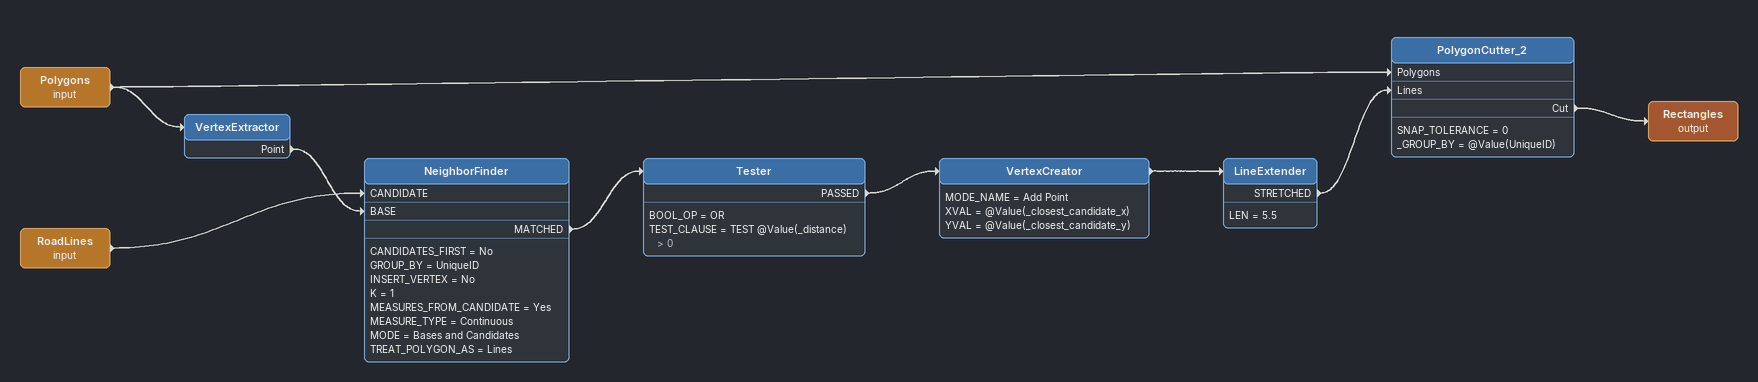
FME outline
RoadLines (input)
    -> NeighborFinder [CANDIDATE]
Polygons (input)
    -> VertexExtractor
    -> PolygonCutter_2 [Polygons]
VertexExtractor
    Point -> NeighborFinder [BASE]
NeighborFinder
    CANDIDATES_FIRST = No
    GROUP_BY = UniqueID
    INSERT_VERTEX = No
    K = 1
    MEASURES_FROM_CANDIDATE = Yes
    MEASURE_TYPE = Continuous
    MODE = Bases and Candidates
    TREAT_POLYGON_AS = Lines
    MATCHED -> Tester
Tester
    BOOL_OP = OR
    TEST_CLAUSE = TEST @Value(_distance) > 0
    PASSED -> VertexCreator
VertexCreator
    MODE_NAME = Add Point
    XVAL = @Value(_closest_candidate_x)
    YVAL = @Value(_closest_candidate_y)
    -> LineExtender
LineExtender
    LEN = 5.5
    STRETCHED -> PolygonCutter_2 [Lines]
PolygonCutter_2
    SNAP_TOLERANCE = 0
    _GROUP_BY = @Value(UniqueID)
    Cut -> Rectangles (output)
Rectangles (output)
